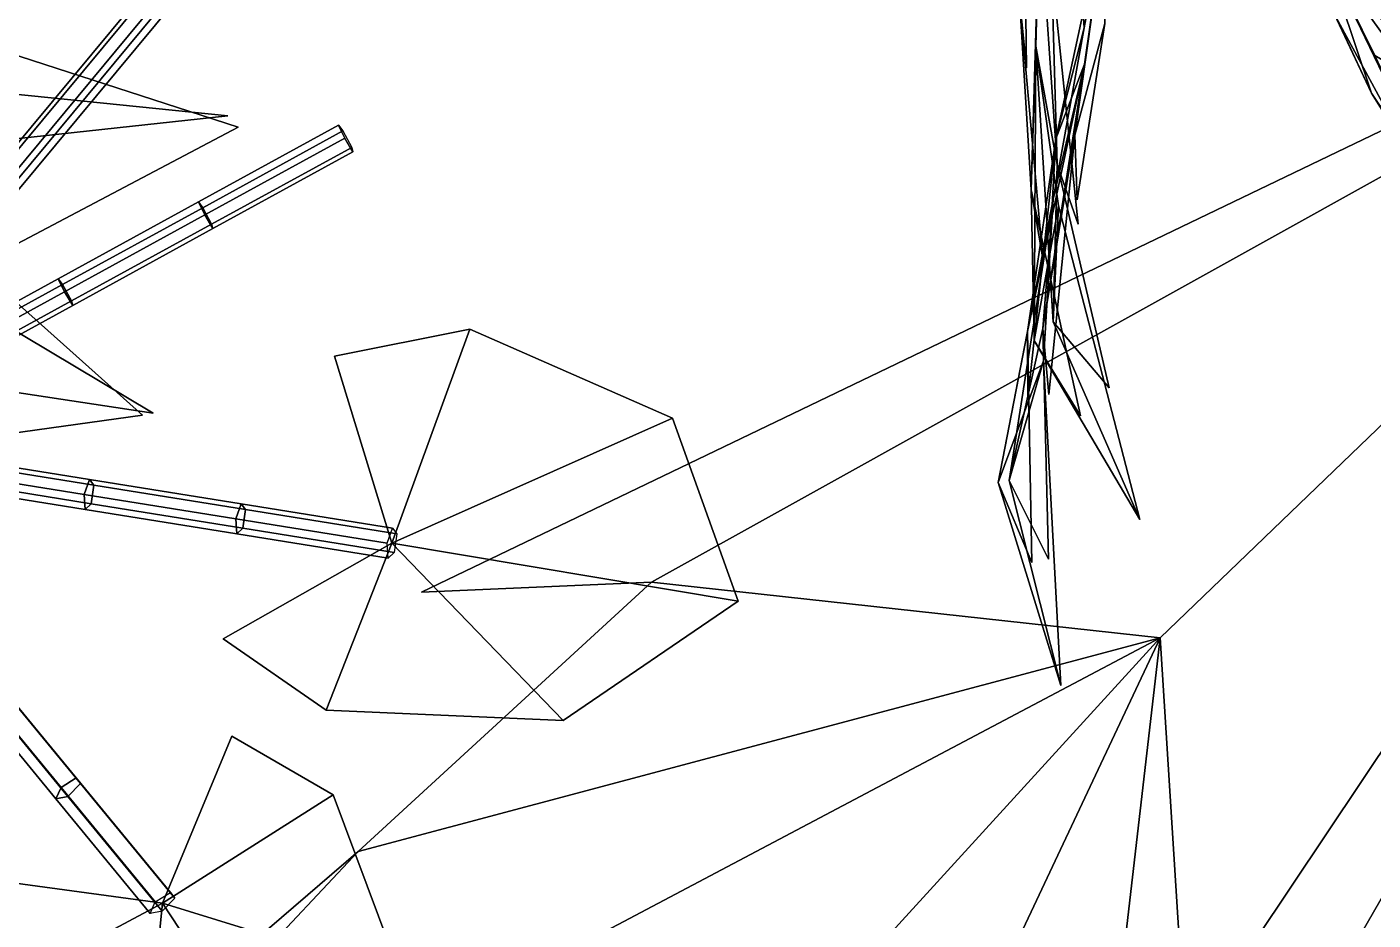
# Model space of a CAD drawing. Header units: metres. Extents: x -317 to 277, y -489 to 236.
# Drawn here: x -201.6 to -135.4, y -232.1 to -188.2 of the extents above; entities that cross this region are included whole.
import ezdxf

# ---------------------------------------------------------------- set-up
doc = ezdxf.new("R2010")
doc.units = ezdxf.units.M

msp = doc.modelspace()

# ---------------------------------------------------------------- linework, layer by layer
at = {"layer": 'Newplan_1Pdcel', "color": 3}
for points in [[(-192.8275, -197.4743, 848.9869), (-185.9472, -193.7066, 848.5182), (-186.2579, -193.0667, 849.1027), (-193.1381, -196.8344, 849.5714)], [(-193.1381, -196.8344, 849.5714), (-186.2579, -193.0667, 849.1027), (-186.0446, -193.3482, 849.9697), (-192.9249, -197.1159, 850.4384)], [(-192.9249, -197.1159, 850.4384), (-186.0446, -193.3482, 849.9697), (-185.6073, -194.1554, 849.9003), (-192.4876, -197.9231, 850.369)], [(-192.4277, -198.1434, 849.4771), (-185.5475, -194.3757, 849.0084), (-185.9472, -193.7066, 848.5182), (-192.8275, -197.4743, 848.9869)], [(-192.4876, -197.9231, 850.369), (-185.6073, -194.1554, 849.9003), (-185.5475, -194.3757, 849.0084), (-192.4277, -198.1434, 849.4771)], [(-199.7077, -201.2421, 849.4556), (-192.8275, -197.4743, 848.9869), (-193.1381, -196.8344, 849.5714), (-200.0183, -200.6021, 850.04)], [(-200.0183, -200.6021, 850.04), (-193.1381, -196.8344, 849.5714), (-192.9249, -197.1159, 850.4384), (-199.8051, -200.8836, 850.9071)], [(-199.8051, -200.8836, 850.9071), (-192.9249, -197.1159, 850.4384), (-192.4876, -197.9231, 850.369), (-199.3678, -201.6908, 850.8377)], [(-199.3079, -201.9111, 849.9458), (-192.4277, -198.1434, 849.4771), (-192.8275, -197.4743, 848.9869), (-199.7077, -201.2421, 849.4556)], [(-199.3678, -201.6908, 850.8377), (-192.4876, -197.9231, 850.369), (-192.4277, -198.1434, 849.4771), (-199.3079, -201.9111, 849.9458)], [(-206.5879, -205.0098, 849.9243), (-199.7077, -201.2421, 849.4556), (-200.0183, -200.6021, 850.04), (-206.8986, -204.3698, 850.5087)], [(-206.8986, -204.3698, 850.5087), (-200.0183, -200.6021, 850.04), (-199.8051, -200.8836, 850.9071), (-206.6853, -204.6513, 851.3758)], [(-206.6853, -204.6513, 851.3758), (-199.8051, -200.8836, 850.9071), (-199.3678, -201.6908, 850.8377), (-206.248, -205.4585, 851.3064)], [(-206.1882, -205.6788, 850.4145), (-199.3079, -201.9111, 849.9458), (-199.7077, -201.2421, 849.4556), (-206.5879, -205.0098, 849.9243)], [(-206.248, -205.4585, 851.3064), (-199.3678, -201.6908, 850.8377), (-199.3079, -201.9111, 849.9458), (-206.1882, -205.6788, 850.4145)], [(-206.1862, -210.0039, 848.204), (-198.7434, -211.2015, 845.9849), (-198.4817, -210.4588, 846.4619), (-205.9244, -209.2612, 848.681)], [(-205.9244, -209.2612, 848.681), (-198.4817, -210.4588, 846.4619), (-198.2684, -210.7403, 847.329), (-205.7112, -209.5427, 849.5481)], [(-205.7112, -209.5427, 849.5481), (-198.2684, -210.7403, 847.329), (-198.4035, -211.6502, 847.367), (-205.8463, -210.4527, 849.5861)], [(-206.1381, -210.7361, 848.7602), (-198.6954, -211.9336, 846.5411), (-198.7434, -211.2015, 845.9849), (-206.1862, -210.0039, 848.204)], [(-205.8463, -210.4527, 849.5861), (-198.4035, -211.6502, 847.367), (-198.6954, -211.9336, 846.5411), (-206.1381, -210.7361, 848.7602)], [(-198.7434, -211.2015, 845.9849), (-191.3007, -212.3991, 843.7658), (-191.0389, -211.6564, 844.2428), (-198.4817, -210.4588, 846.4619)], [(-198.4817, -210.4588, 846.4619), (-191.0389, -211.6564, 844.2428), (-190.8257, -211.9379, 845.1099), (-198.2684, -210.7403, 847.329)], [(-198.2684, -210.7403, 847.329), (-190.8257, -211.9379, 845.1099), (-190.9608, -212.8478, 845.1479), (-198.4035, -211.6502, 847.367)], [(-198.6954, -211.9336, 846.5411), (-191.2526, -213.1312, 844.322), (-191.3007, -212.3991, 843.7658), (-198.7434, -211.2015, 845.9849)], [(-198.4035, -211.6502, 847.367), (-190.9608, -212.8478, 845.1479), (-191.2526, -213.1312, 844.322), (-198.6954, -211.9336, 846.5411)], [(-191.3007, -212.3991, 843.7658), (-183.8579, -213.5966, 841.5467), (-183.5962, -212.8539, 842.0237), (-191.0389, -211.6564, 844.2428)], [(-191.0389, -211.6564, 844.2428), (-183.5962, -212.8539, 842.0237), (-183.3829, -213.1355, 842.8907), (-190.8257, -211.9379, 845.1099)], [(-190.8257, -211.9379, 845.1099), (-183.3829, -213.1355, 842.8907), (-183.518, -214.0454, 842.9288), (-190.9608, -212.8478, 845.1479)], [(-191.2526, -213.1312, 844.322), (-183.8099, -214.3288, 842.1028), (-183.8579, -213.5966, 841.5467), (-191.3007, -212.3991, 843.7658)], [(-190.9608, -212.8478, 845.1479), (-183.518, -214.0454, 842.9288), (-183.8099, -214.3288, 842.1028), (-191.2526, -213.1312, 844.322)], [(-204.5116, -219.9682, 844.5571), (-199.8852, -225.5874, 841.595), (-199.1411, -225.1171, 841.8649), (-203.7675, -219.4979, 844.827)], [(-203.7675, -219.4979, 844.827), (-199.1411, -225.1171, 841.8649), (-198.9279, -225.3986, 842.7321), (-203.5543, -219.7794, 845.6942)], [(-204.7599, -220.5329, 845.2405), (-200.1335, -226.1521, 842.2784), (-199.8852, -225.5874, 841.595), (-204.5116, -219.9682, 844.5571)], [(-203.5543, -219.7794, 845.6942), (-198.9279, -225.3986, 842.7321), (-199.5453, -226.0361, 842.9771), (-204.1717, -220.4169, 845.9392)], [(-204.1717, -220.4169, 845.9392), (-199.5453, -226.0361, 842.9771), (-200.1335, -226.1521, 842.2784), (-204.7599, -220.5329, 845.2405)], [(-199.8852, -225.5874, 841.595), (-195.2588, -231.2066, 838.6329), (-194.5147, -230.7363, 838.9028), (-199.1411, -225.1171, 841.8649)], [(-198.9279, -225.3986, 842.7321), (-194.3015, -231.0178, 839.77), (-194.9189, -231.6553, 840.015), (-199.5453, -226.0361, 842.9771)], [(-199.1411, -225.1171, 841.8649), (-194.5147, -230.7363, 838.9028), (-194.3015, -231.0178, 839.77), (-198.9279, -225.3986, 842.7321)], [(-200.1335, -226.1521, 842.2784), (-195.5071, -231.7713, 839.3163), (-195.2588, -231.2066, 838.6329), (-199.8852, -225.5874, 841.595)], [(-199.5453, -226.0361, 842.9771), (-194.9189, -231.6553, 840.015), (-195.5071, -231.7713, 839.3163), (-200.1335, -226.1521, 842.2784)]]:
    msp.add_3dface(points, dxfattribs=at)
at = {"layer": 'Newplan_1Pdncle', "color": 3}
for points in [[(-191.9317, -182.1421, 818.7393), (-202.7303, -195.1472, 835.1721), (-203.2965, -195.4874, 834.5308), (-192.4979, -182.4823, 818.098)], [(-192.4979, -182.4823, 818.098), (-203.2965, -195.4874, 834.5308), (-202.8976, -196.2593, 834.182), (-192.099, -183.2542, 817.7493)], [(-191.193, -182.6891, 818.7919), (-201.9916, -195.6942, 835.2246), (-202.7303, -195.1472, 835.1721), (-191.9317, -182.1421, 818.7393)], [(-191.2958, -183.3725, 818.1835), (-202.0944, -196.3776, 834.6162), (-201.9916, -195.6942, 835.2246), (-191.193, -182.6891, 818.7919)], [(-192.099, -183.2542, 817.7493), (-202.8976, -196.2593, 834.182), (-202.0944, -196.3776, 834.6162), (-191.2958, -183.3725, 818.1835)]]:
    msp.add_3dface(points, dxfattribs=at)
at = {"layer": 'Newplan_1Petal1', "color": 3}
for points in [[(-199.6467, -175.9452, 704.6313), (-216.5359, -199.0615, 708.6201), (-219.634, -180.4294, 721.5057)], [(-199.6467, -175.9452, 704.6313), (-219.634, -180.4294, 721.5057), (-216.5359, -199.0615, 708.6201)], [(-191.1845, -193.1614, 717.5152), (-216.7268, -206.6367, 716.2808), (-215.6005, -185.2364, 724.2529)], [(-191.1845, -193.1614, 717.5152), (-215.6005, -185.2364, 724.2529), (-216.7268, -206.6367, 716.2808)], [(-195.8768, -207.3108, 734.0308), (-222.5926, -211.012, 723.6343), (-215.2883, -189.977, 728.8273)], [(-195.8768, -207.3108, 734.0308), (-215.2883, -189.977, 728.8273), (-222.5926, -211.012, 723.6343)], [(-213.594, -194.9743, 704.608), (-191.6883, -192.6033, 715.4537), (-214.7023, -190.2726, 728.8243)], [(-213.594, -194.9743, 704.608), (-214.7023, -190.2726, 728.8243), (-191.6883, -192.6033, 715.4537)], [(-211.0276, -204.8288, 713.1415), (-195.3581, -207.2057, 731.9012), (-218.2345, -193.547, 733.8911)], [(-211.0276, -204.8288, 713.1415), (-218.2345, -193.547, 733.8911), (-195.3581, -207.2057, 731.9012)]]:
    msp.add_3dface(points, dxfattribs=at)
at = {"layer": 'Newplan_FruitU', "color": 3}
for points in [[(-183.6322, -213.5889, 842.2994), (-179.798, -203.0778, 842.5182), (-186.4514, -204.4095, 844.1745)], [(-183.6322, -213.5889, 842.2994), (-186.4514, -204.4095, 844.1745), (-179.798, -203.0778, 842.5182)], [(-183.6322, -213.5889, 842.2994), (-169.8539, -207.4464, 837.0692), (-179.798, -203.0778, 842.5182)], [(-183.6322, -213.5889, 842.2994), (-179.798, -203.0778, 842.5182), (-169.8539, -207.4464, 837.0692)], [(-183.6322, -213.5889, 842.2994), (-166.6222, -216.4387, 831.7571), (-169.8539, -207.4464, 837.0692)], [(-183.6322, -213.5889, 842.2994), (-169.8539, -207.4464, 837.0692), (-166.6222, -216.4387, 831.7571)], [(-183.6322, -213.5889, 842.2994), (-191.9226, -218.2846, 839.5601), (-186.8569, -221.7885, 836.1864)], [(-183.6322, -213.5889, 842.2994), (-186.8569, -221.7885, 836.1864), (-191.9226, -218.2846, 839.5601)], [(-183.6322, -213.5889, 842.2994), (-186.8569, -221.7885, 836.1864), (-175.2174, -222.2901, 831.9649)], [(-183.6322, -213.5889, 842.2994), (-175.2174, -222.2901, 831.9649), (-186.8569, -221.7885, 836.1864)], [(-183.6322, -213.5889, 842.2994), (-175.2174, -222.2901, 831.9649), (-166.6222, -216.4387, 831.7571)], [(-183.6322, -213.5889, 842.2994), (-166.6222, -216.4387, 831.7571), (-175.2174, -222.2901, 831.9649)], [(-194.8976, -231.2754, 839.3275), (-186.5178, -225.9457, 837.1283), (-191.497, -223.0733, 839.8229)], [(-194.8976, -231.2754, 839.3275), (-191.497, -223.0733, 839.8229), (-186.5178, -225.9457, 837.1283)], [(-194.8976, -231.2754, 839.3275), (-183.1701, -234.8908, 831.581), (-186.5178, -225.9457, 837.1283)], [(-194.8976, -231.2754, 839.3275), (-186.5178, -225.9457, 837.1283), (-183.1701, -234.8908, 831.581)], [(-194.8976, -231.2754, 839.3275), (-203.8197, -230.0603, 838.9836), (-202.9375, -235.5524, 835.8522)], [(-194.8976, -231.2754, 839.3275), (-202.9375, -235.5524, 835.8522), (-203.8197, -230.0603, 838.9836)], [(-194.8976, -231.2754, 839.3275), (-202.9375, -235.5524, 835.8522), (-196.0498, -242.6488, 830.4615)], [(-194.8976, -231.2754, 839.3275), (-196.0498, -242.6488, 830.4615), (-202.9375, -235.5524, 835.8522)], [(-194.8976, -231.2754, 839.3275), (-196.0498, -242.6488, 830.4615), (-186.9577, -243.3374, 827.9681)], [(-194.8976, -231.2754, 839.3275), (-186.9577, -243.3374, 827.9681), (-196.0498, -242.6488, 830.4615)], [(-194.8976, -231.2754, 839.3275), (-186.9577, -243.3374, 827.9681), (-183.1701, -234.8908, 831.581)], [(-194.8976, -231.2754, 839.3275), (-183.1701, -234.8908, 831.581), (-186.9577, -243.3374, 827.9681)]]:
    msp.add_3dface(points, dxfattribs=at)
at = {"layer": 'Newplan_Leaf', "color": 3}
for points in [[(-170.8842, -215.5022, 525.3574), (-182.1744, -216.0038, 515.5396), (-104.9581, -178.8646, 544.368)], [(-170.8842, -215.5022, 525.3574), (-104.9581, -178.8646, 544.368), (-182.1744, -216.0038, 515.5396)], [(-104.9581, -178.8646, 544.368), (-145.8917, -218.2444, 547.9946), (-170.8842, -215.5022, 525.3574)], [(-104.9581, -178.8646, 544.368), (-170.8842, -215.5022, 525.3574), (-145.8917, -218.2444, 547.9946)], [(-144.636, -238.1873, 575.2946), (-145.8917, -218.2444, 547.9946), (-104.9581, -178.8646, 544.368)], [(-144.636, -238.1873, 575.2946), (-104.9581, -178.8646, 544.368), (-145.8917, -218.2444, 547.9946)], [(-104.9581, -178.8646, 544.368), (-144.9189, -248.2019, 586.4183), (-144.636, -238.1873, 575.2946)], [(-104.9581, -178.8646, 544.368), (-144.636, -238.1873, 575.2946), (-144.9189, -248.2019, 586.4183)], [(-141.5585, -178.6352, 789.413), (-135.5057, -191.4972, 790.6349), (-137.2708, -187.7451, 786.719)], [(-141.5585, -178.6352, 789.413), (-137.2708, -187.7451, 786.719), (-135.5057, -191.4972, 790.6349)], [(-141.5585, -178.6352, 789.413), (-137.7989, -184.6539, 794.3195), (-135.5057, -191.4972, 790.6349)], [(-141.5585, -178.6352, 789.413), (-135.5057, -191.4972, 790.6349), (-137.7989, -184.6539, 794.3195)], [(-152.8089, -186.8497, 773.3977), (-152.4636, -190.2443, 771.3611), (-152.5803, -181.3283, 771.9866)], [(-152.8089, -186.8497, 773.3977), (-152.5803, -181.3283, 771.9866), (-152.4636, -190.2443, 771.3611)], [(-148.3785, -181.5243, 782.9733), (-151.0121, -193.7295, 776.0697), (-149.6295, -188.2762, 775.1324)], [(-148.3785, -181.5243, 782.9733), (-149.6295, -188.2762, 775.1324), (-151.0121, -193.7295, 776.0697)], [(-148.3785, -181.5243, 782.9733), (-149.6117, -190.0612, 783.1583), (-151.0121, -193.7295, 776.0697)], [(-148.3785, -181.5243, 782.9733), (-151.0121, -193.7295, 776.0697), (-149.6117, -190.0612, 783.1583)], [(-148.6059, -188.0786, 791.074), (-150.0883, -193.5512, 790.456), (-148.3785, -181.5243, 782.9733)], [(-148.6059, -188.0786, 791.074), (-148.3785, -181.5243, 782.9733), (-150.0883, -193.5512, 790.456)], [(-150.0883, -193.5512, 790.456), (-149.6117, -190.0612, 783.1583), (-148.3785, -181.5243, 782.9733)], [(-150.0883, -193.5512, 790.456), (-148.3785, -181.5243, 782.9733), (-149.6117, -190.0612, 783.1583)], [(-148.3785, -181.5243, 782.9733), (-149.6295, -188.2762, 775.1324), (-149.8825, -184.3254, 777.0521)], [(-148.3785, -181.5243, 782.9733), (-149.8825, -184.3254, 777.0521), (-149.6295, -188.2762, 775.1324)], [(-151.8168, -182.407, 780.1017), (-152.2233, -196.2393, 775.7288), (-152.8089, -186.8497, 773.3977)], [(-151.8168, -182.407, 780.1017), (-152.8089, -186.8497, 773.3977), (-152.2233, -196.2393, 775.7288)], [(-151.8168, -182.407, 780.1017), (-152.002, -189.1844, 780.8553), (-152.2233, -196.2393, 775.7288)], [(-151.8168, -182.407, 780.1017), (-152.2233, -196.2393, 775.7288), (-152.002, -189.1844, 780.8553)], [(-150.9477, -194.9896, 787.2811), (-152.002, -189.1844, 780.8553), (-151.8168, -182.407, 780.1017)], [(-150.9477, -194.9896, 787.2811), (-151.8168, -182.407, 780.1017), (-152.002, -189.1844, 780.8553)], [(-151.2357, -185.3084, 787.6455), (-150.9477, -194.9896, 787.2811), (-151.8168, -182.407, 780.1017)], [(-151.2357, -185.3084, 787.6455), (-151.8168, -182.407, 780.1017), (-150.9477, -194.9896, 787.2811)], [(-137.6288, -183.3073, 802.3083), (-133.3443, -190.824, 806.6769), (-137.7989, -184.6539, 794.3195)], [(-137.6288, -183.3073, 802.3083), (-137.7989, -184.6539, 794.3195), (-133.3443, -190.824, 806.6769)], [(-137.6288, -183.3073, 802.3083), (-131.7153, -191.5751, 810.1469), (-133.3443, -190.824, 806.6769)], [(-137.6288, -183.3073, 802.3083), (-133.3443, -190.824, 806.6769), (-131.7153, -191.5751, 810.1469)], [(-133.3443, -190.824, 806.6769), (-135.3486, -189.6475, 798.2685), (-137.7989, -184.6539, 794.3195)], [(-133.3443, -190.824, 806.6769), (-137.7989, -184.6539, 794.3195), (-135.3486, -189.6475, 798.2685)], [(-137.7989, -184.6539, 794.3195), (-131.6228, -197.4645, 797.212), (-135.5057, -191.4972, 790.6349)], [(-137.7989, -184.6539, 794.3195), (-135.5057, -191.4972, 790.6349), (-131.6228, -197.4645, 797.212)], [(-137.7989, -184.6539, 794.3195), (-135.3486, -189.6475, 798.2685), (-131.6228, -197.4645, 797.212)], [(-137.7989, -184.6539, 794.3195), (-131.6228, -197.4645, 797.212), (-135.3486, -189.6475, 798.2685)], [(-151.2357, -185.3084, 787.6455), (-149.9201, -197.9182, 789.653), (-150.9477, -194.9896, 787.2811)], [(-151.2357, -185.3084, 787.6455), (-150.9477, -194.9896, 787.2811), (-149.9201, -197.9182, 789.653)], [(-152.2233, -196.2393, 775.7288), (-151.6633, -199.6262, 773.8649), (-152.8089, -186.8497, 773.3977)], [(-152.2233, -196.2393, 775.7288), (-152.8089, -186.8497, 773.3977), (-151.6633, -199.6262, 773.8649)], [(-135.5057, -191.4972, 790.6349), (-133.3984, -194.863, 790.4922), (-137.2708, -187.7451, 786.719)], [(-135.5057, -191.4972, 790.6349), (-137.2708, -187.7451, 786.719), (-133.3984, -194.863, 790.4922)], [(-151.0121, -193.7295, 776.0697), (-151.2, -196.9711, 773.7791), (-149.6295, -188.2762, 775.1324)], [(-151.0121, -193.7295, 776.0697), (-149.6295, -188.2762, 775.1324), (-151.2, -196.9711, 773.7791)], [(-148.6059, -188.0786, 791.074), (-149.9767, -196.735, 792.8312), (-150.0883, -193.5512, 790.456)], [(-148.6059, -188.0786, 791.074), (-150.0883, -193.5512, 790.456), (-149.9767, -196.735, 792.8312)], [(-152.002, -189.1844, 780.8553), (-152.0883, -203.6362, 778.0912), (-152.2233, -196.2393, 775.7288)], [(-152.002, -189.1844, 780.8553), (-152.2233, -196.2393, 775.7288), (-152.0883, -203.6362, 778.0912)], [(-152.002, -189.1844, 780.8553), (-150.8877, -197.0197, 781.5799), (-152.0883, -203.6362, 778.0912)], [(-152.002, -189.1844, 780.8553), (-152.0883, -203.6362, 778.0912), (-150.8877, -197.0197, 781.5799)], [(-150.9477, -194.9896, 787.2811), (-151.1528, -202.7198, 786.5629), (-152.002, -189.1844, 780.8553)], [(-150.9477, -194.9896, 787.2811), (-152.002, -189.1844, 780.8553), (-151.1528, -202.7198, 786.5629)], [(-151.1528, -202.7198, 786.5629), (-150.8877, -197.0197, 781.5799), (-152.002, -189.1844, 780.8553)], [(-151.1528, -202.7198, 786.5629), (-152.002, -189.1844, 780.8553), (-150.8877, -197.0197, 781.5799)], [(-149.6117, -190.0612, 783.1583), (-152.4048, -203.1914, 777.6431), (-151.0121, -193.7295, 776.0697)], [(-149.6117, -190.0612, 783.1583), (-151.0121, -193.7295, 776.0697), (-152.4048, -203.1914, 777.6431)], [(-149.6117, -190.0612, 783.1583), (-151.1525, -196.7041, 783.3395), (-152.4048, -203.1914, 777.6431)], [(-149.6117, -190.0612, 783.1583), (-152.4048, -203.1914, 777.6431), (-151.1525, -196.7041, 783.3395)], [(-150.0883, -193.5512, 790.456), (-151.6559, -203.0469, 789.3076), (-149.6117, -190.0612, 783.1583)], [(-150.0883, -193.5512, 790.456), (-149.6117, -190.0612, 783.1583), (-151.6559, -203.0469, 789.3076)], [(-151.6559, -203.0469, 789.3076), (-151.1525, -196.7041, 783.3395), (-149.6117, -190.0612, 783.1583)], [(-151.6559, -203.0469, 789.3076), (-149.6117, -190.0612, 783.1583), (-151.1525, -196.7041, 783.3395)], [(-131.6228, -197.4645, 797.212), (-129.3627, -200.6505, 797.2115), (-135.5057, -191.4972, 790.6349)], [(-131.6228, -197.4645, 797.212), (-135.5057, -191.4972, 790.6349), (-129.3627, -200.6505, 797.2115)], [(-152.4048, -203.1914, 777.6431), (-152.3923, -206.4802, 775.5354), (-151.0121, -193.7295, 776.0697)], [(-152.4048, -203.1914, 777.6431), (-151.0121, -193.7295, 776.0697), (-152.3923, -206.4802, 775.5354)], [(-150.0883, -193.5512, 790.456), (-151.3687, -206.2826, 791.4769), (-151.6559, -203.0469, 789.3076)], [(-150.0883, -193.5512, 790.456), (-151.6559, -203.0469, 789.3076), (-151.3687, -206.2826, 791.4769)], [(-150.9477, -194.9896, 787.2811), (-148.3958, -205.9596, 788.7775), (-151.1528, -202.7198, 786.5629)], [(-150.9477, -194.9896, 787.2811), (-151.1528, -202.7198, 786.5629), (-148.3958, -205.9596, 788.7775)], [(-152.0883, -203.6362, 778.0912), (-149.7989, -207.3343, 776.0699), (-152.2233, -196.2393, 775.7288)], [(-152.0883, -203.6362, 778.0912), (-152.2233, -196.2393, 775.7288), (-149.7989, -207.3343, 776.0699)], [(-151.1525, -196.7041, 783.3395), (-153.8553, -210.6182, 779.3902), (-152.4048, -203.1914, 777.6431)], [(-151.1525, -196.7041, 783.3395), (-152.4048, -203.1914, 777.6431), (-153.8553, -210.6182, 779.3902)], [(-151.1525, -196.7041, 783.3395), (-151.624, -204.6364, 783.4681), (-153.8553, -210.6182, 779.3902)], [(-151.1525, -196.7041, 783.3395), (-153.8553, -210.6182, 779.3902), (-151.624, -204.6364, 783.4681)], [(-151.6559, -203.0469, 789.3076), (-153.3061, -210.5122, 787.9442), (-151.1525, -196.7041, 783.3395)], [(-151.6559, -203.0469, 789.3076), (-151.1525, -196.7041, 783.3395), (-153.3061, -210.5122, 787.9442)], [(-153.3061, -210.5122, 787.9442), (-151.624, -204.6364, 783.4681), (-151.1525, -196.7041, 783.3395)], [(-153.3061, -210.5122, 787.9442), (-151.1525, -196.7041, 783.3395), (-151.624, -204.6364, 783.4681)], [(-150.8877, -197.0197, 781.5799), (-146.8974, -212.4219, 782.8055), (-152.0883, -203.6362, 778.0912)], [(-150.8877, -197.0197, 781.5799), (-152.0883, -203.6362, 778.0912), (-146.8974, -212.4219, 782.8055)], [(-151.1528, -202.7198, 786.5629), (-146.8974, -212.4219, 782.8055), (-150.8877, -197.0197, 781.5799)], [(-151.1528, -202.7198, 786.5629), (-150.8877, -197.0197, 781.5799), (-146.8974, -212.4219, 782.8055)], [(-153.8553, -210.6182, 779.3902), (-152.1998, -214.5421, 777.1849), (-152.4048, -203.1914, 777.6431)], [(-153.8553, -210.6182, 779.3902), (-152.4048, -203.1914, 777.6431), (-152.1998, -214.5421, 777.1849)], [(-151.6559, -203.0469, 789.3076), (-151.3759, -214.3831, 790.0159), (-153.3061, -210.5122, 787.9442)], [(-151.6559, -203.0469, 789.3076), (-153.3061, -210.5122, 787.9442), (-151.3759, -214.3831, 790.0159)], [(-151.624, -204.6364, 783.4681), (-150.7757, -220.5709, 783.6111), (-153.8553, -210.6182, 779.3902)], [(-151.624, -204.6364, 783.4681), (-153.8553, -210.6182, 779.3902), (-150.7757, -220.5709, 783.6111)], [(-153.3061, -210.5122, 787.9442), (-150.7757, -220.5709, 783.6111), (-151.624, -204.6364, 783.4681)], [(-153.3061, -210.5122, 787.9442), (-151.624, -204.6364, 783.4681), (-150.7757, -220.5709, 783.6111)], [(-145.8917, -218.2444, 547.9946), (-185.2955, -228.7362, 514.9787), (-170.8842, -215.5022, 525.3574)], [(-145.8917, -218.2444, 547.9946), (-170.8842, -215.5022, 525.3574), (-185.2955, -228.7362, 514.9787)], [(-145.8917, -218.2444, 547.9946), (-204.5782, -249.2603, 520.5673), (-185.2955, -228.7362, 514.9787)], [(-145.8917, -218.2444, 547.9946), (-185.2955, -228.7362, 514.9787), (-204.5782, -249.2603, 520.5673)], [(-145.8917, -218.2444, 547.9946), (-175.1709, -250.3102, 548.8179), (-204.5782, -249.2603, 520.5673)], [(-145.8917, -218.2444, 547.9946), (-204.5782, -249.2603, 520.5673), (-175.1709, -250.3102, 548.8179)], [(-173.2496, -276.336, 580.1699), (-175.1709, -250.3102, 548.8179), (-145.8917, -218.2444, 547.9946)], [(-173.2496, -276.336, 580.1699), (-145.8917, -218.2444, 547.9946), (-175.1709, -250.3102, 548.8179)], [(-150.58, -258.739, 581.0247), (-173.2496, -276.336, 580.1699), (-145.8917, -218.2444, 547.9946)], [(-150.58, -258.739, 581.0247), (-145.8917, -218.2444, 547.9946), (-173.2496, -276.336, 580.1699)], [(-144.636, -238.1873, 575.2946), (-150.58, -258.739, 581.0247), (-145.8917, -218.2444, 547.9946)], [(-144.636, -238.1873, 575.2946), (-145.8917, -218.2444, 547.9946), (-150.58, -258.739, 581.0247)], [(-204.5782, -249.2603, 520.5673), (-219.1942, -257.9029, 509.9936), (-185.2955, -228.7362, 514.9787)], [(-204.5782, -249.2603, 520.5673), (-185.2955, -228.7362, 514.9787), (-219.1942, -257.9029, 509.9936)]]:
    msp.add_3dface(points, dxfattribs=at)

doc.saveas('drawing.dxf')
